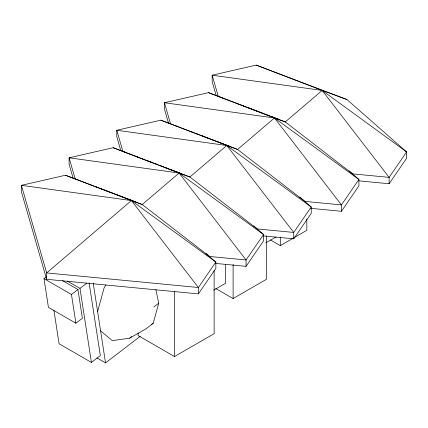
<?xml version="1.0" encoding="UTF-8"?>
<svg xmlns="http://www.w3.org/2000/svg" width="428" height="428" viewBox="0 0 428 428"><rect width="100%" height="100%" fill="white"/><g stroke="black" fill="none" stroke-linecap="round" stroke-linejoin="round"><path stroke-width="0.64" d="M100.596 330.844L112.318 340.618L129.631 338.174L146.242 328.672L153.187 323.349L158.718 303.211L155.883 289.622M97.605 311.482L104.148 287.712L105.935 284.989M255.644 227.605L263.536 234.533L246.063 259.973L209.458 256.458L142.208 204.525L65.463 175.245L21.4 185.329L21.4 191.712L46.657 279.307L198.378 293.886L215.846 268.447L215.846 262.07L205.954 253.376M215.45 263.413L246.063 266.355L263.536 240.916L263.536 234.533L179.102 173.03L113.153 147.714L69.09 157.798L69.09 164.181L73.151 178.267M263.14 235.881L293.752 238.824L311.22 213.385L311.22 207.002L299.83 196.992M310.824 208.345L341.442 211.288L358.91 185.848L358.91 179.471L349.007 170.767M359.183 180.878L389.132 183.756L406.6 158.317L406.6 151.935L346.974 99.537L256.217 65.115L212.154 75.2L212.154 81.582L216.215 95.669M62.493 280.597L77.944 289.515L82.379 318.25L75.9 323.22L48.434 307.363L43.998 278.628L46.492 276.713M75.9 323.22L71.465 294.48L77.944 289.515M89.104 282.855L100.339 355.615L91.432 362.446L79.988 288.37L86.804 283.149M153.823 306.962L158.718 303.211M129.631 338.174L131.744 336.558M96.937 357.92L105.545 362.885L140.197 336.328M265.718 242.927L276.087 236.941M270.512 239.985L280.286 245.629L292.404 238.637M293.555 237.968L306.822 230.312L306.822 219.034M213.636 290.157L225.684 283.197L225.684 264.6M215.771 288.542L233.11 298.551L266.377 279.345L266.377 235.903M138.073 332.968L138.073 335.504L174.522 356.545L214.123 333.68L214.123 270.496M151.442 324.312L153.187 323.349M220.12 97.044L208.527 92.646L164.464 102.731L164.464 109.113L168.53 123.205M208.527 92.646L274.476 117.968L358.91 179.471L341.442 204.91L304.838 201.39L237.588 149.463L160.837 120.177L116.78 130.267L116.78 136.644L120.84 150.736M346.974 99.537L322.166 90.431L256.217 65.115M222.614 97.991L223.86 98.461M228.22 100.115L229.467 100.591M236.326 103.191L238.198 103.902M241.312 105.085L243.805 106.026M246.924 107.209L249.417 108.156M250.664 108.626L255.024 110.285M256.27 110.756L258.143 111.467M259.389 111.938L263.755 113.597M265.002 114.067L269.362 115.721M270.608 116.197L278.714 119.268M284.326 121.397L285.572 121.868M175.555 125.762L176.807 126.233M182.424 128.368L183.676 128.844M190.546 131.45L192.418 132.156M195.543 133.343L198.041 134.29M201.165 135.473L203.664 136.425M204.91 136.896L209.281 138.554M210.533 139.03L214.904 140.689M216.156 141.16L223.646 144.006M224.898 144.477L230.521 146.611M113.153 147.714L125.367 152.347M129.743 154.005L130.989 154.481M135.36 156.14L137.859 157.087M140.983 158.269L142.856 158.981M146.606 160.404L148.479 161.11M149.725 161.586L152.224 162.533M155.348 163.721L157.846 164.668M160.971 165.85L163.469 166.797M164.716 167.273L169.087 168.932M170.339 169.402L180.958 173.431M78.303 180.118L79.555 180.589M83.925 182.248L85.177 182.724M89.548 184.382L90.795 184.853M95.166 186.512L97.664 187.459M100.789 188.646L102.661 189.358M103.913 189.829L108.284 191.487M109.536 191.963L113.907 193.622M115.153 194.093L123.275 197.174M124.521 197.65L128.898 199.309M130.144 199.78L135.767 201.914M160.837 120.177L237.588 149.463L274.476 117.968L285.273 121.927L352.528 173.859L389.132 177.374L406.6 151.935L322.166 90.431L212.154 75.2L218.248 96.332L285.273 121.927L322.166 90.431L389.132 177.374L389.132 183.756M65.463 175.245L142.208 204.525L179.102 173.03L189.898 176.994L257.148 228.921L293.752 232.441L311.22 207.002L226.786 145.499L116.78 130.267L122.873 151.4L189.898 176.994L226.786 145.499L293.752 232.441L293.752 238.824M67.282 281.036L79.988 288.37M43.998 278.628L71.465 294.48M91.432 362.446L59.085 343.77L53.923 310.337M253.644 225.845L254.644 226.722M170.558 123.869L164.464 102.731L274.476 117.968L341.442 204.91L341.442 211.288M75.184 178.931L69.09 157.798L179.102 173.03L246.063 259.973L246.063 266.355M93.261 283.368L105.545 362.885M280.286 237.01L280.286 245.629M233.11 264.467L233.11 298.551M198.378 293.886L198.378 287.509L215.846 262.07L131.412 200.566L21.4 185.329L46.657 272.925L46.657 279.307M174.522 291.366L174.522 356.545M131.412 200.566L46.657 272.925L198.378 287.509L131.412 200.566"/></g></svg>
